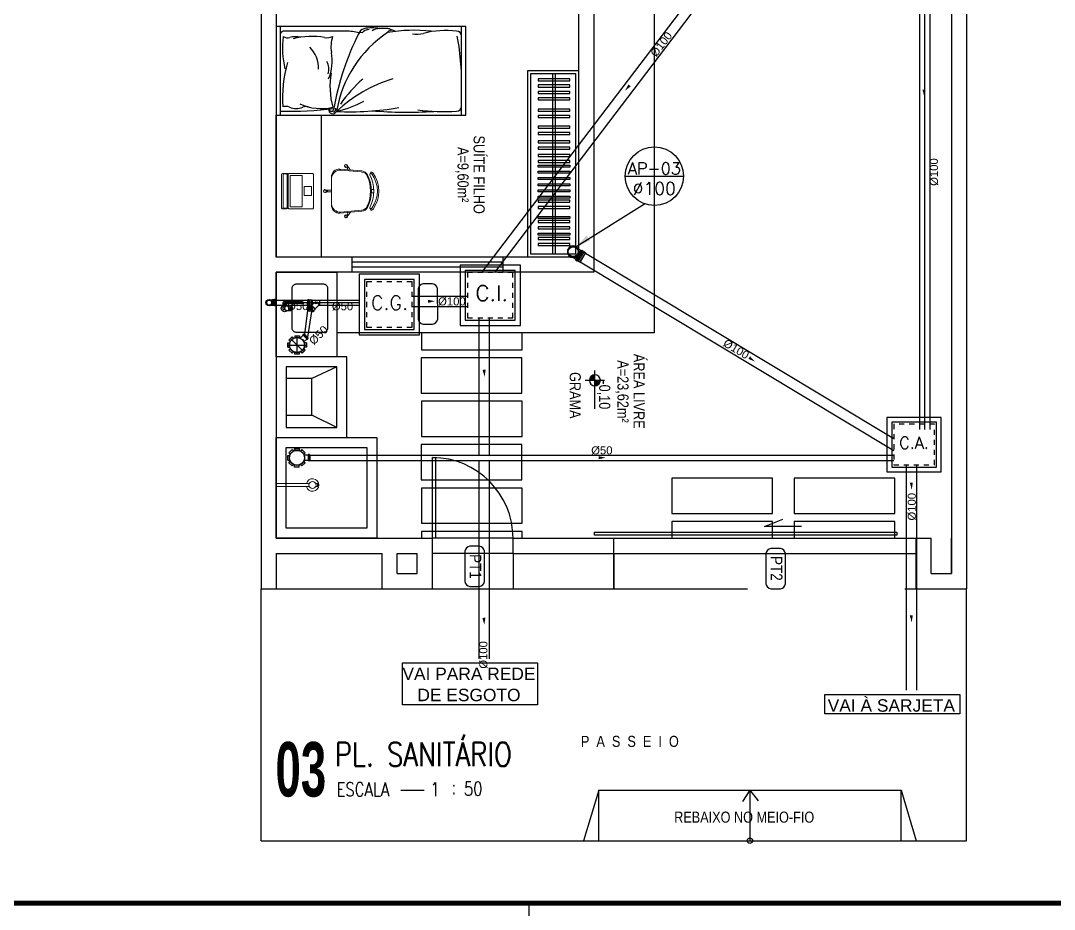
# Model space of a CAD drawing. Header units: millimetres. Extents: x -336 to -33, y -135 to 770.
# Drawn here: x -201.58 to -181.06, y 697.19 to 714.82 of the extents above; entities that cross this region are included whole.
import ezdxf
from ezdxf.enums import TextEntityAlignment as Align

# ---------------------------------------------------------------- set-up
doc = ezdxf.new("R2010")
doc.units = ezdxf.units.MM
doc.header["$LTSCALE"] = 50
doc.header["$MEASUREMENT"] = 0
for name, pattern in [('CONTINU', [0]), ('HIDDEN', [0.375, 0.25, -0.125]), ('HIDDEN2', [0.1875, 0.125, -0.0625])]:
    doc.linetypes.add(name, pattern=pattern)
doc.layers.get('0').update_dxf_attribs({"linetype": 'CONTINUOUS'})
for name, color, linetype in [('-HIDRO', 8, 'CONTINUOUS'), ('A-PEN-C', 4, 'CONTINUOUS'), ('A-PEN-M', 6, 'CONTINUOUS'), ('AF', 5, 'CONTINUOUS'), ('DIVERSOS', 1, 'CONTINUOUS'), ('E-txt-g', 3, 'CONTINUOUS'), ('HIDROGRAFIA', 4, 'CONTINUOUS'), ("PRANCHA - PROJETU'S", 7, 'CONTINUOUS'), ('Texto-Tubos', 7, 'CONTINUOUS'), ('TigreCad', 3, 'CONTINUOUS'), ('Tinterno', 9, 'CONTINUOUS'), ('TUBULAÇÃO_ESGOTO', 5, 'CONTINUOUS')]:
    doc.layers.add(name, color=color, linetype=linetype)
doc.layers.add('E-Lay-9', color=9, linetype='CONTINUOUS', lineweight=9)
doc.layers.add('E-Txt-W', color=7, linetype='CONTINUOUS', lineweight=20)
doc.styles.add('A16-E50', font='arial.ttf', dxfattribs={"height": 0.08})
doc.styles.add('CARIMBO_DADOS', font='arial.ttf', dxfattribs={"height": 0.1})
doc.styles.add('F2', font='swissc.ttf')
doc.styles.add('R80', font='simplex.shx', dxfattribs={"height": 12})
doc.styles.add('REG140', font='romans.shx', dxfattribs={"width": 0.8, "height": 0.35})
doc.styles.add('REG60', font='romans.shx', dxfattribs={"width": 0.8, "height": 0.15})
doc.styles.add('REG80', font='romans.shx', dxfattribs={"width": 0.8, "height": 0.2})
doc.styles.add('ROMANS', font='romans', dxfattribs={"height": 0.1})
doc.styles.add('SANSSERIF2', font='sanssb__.ttf', dxfattribs={"width": 0.8})

# ---------------------------------------------------------------- blocks, each defined once
blk = doc.blocks.new('ADFSGASDFG')
at = {"layer": "PRANCHA - PROJETU'S", "color": 1}
blk.add_line((307.178, 48.946), (307.178, 47.946), dxfattribs=at)
blk.add_line((307.178, 48.946), (307.178, 47.946), dxfattribs=at)
at = {"layer": "PRANCHA - PROJETU'S", "color": 4, "const_width": 0.1}
blk.add_lwpolyline([(279.078, 106.346), (359.678, 106.346), (359.678, 48.946), (279.078, 48.946)], close=True, dxfattribs=at)
blk = doc.blocks.new('TXT-AMB75')
at = {"layer": 'E-txt-g', "style": 'REG80', "width": 0.8, "flags": 8}
blk.add_attdef('TXT', text='', height=0.2, dxfattribs=at).set_placement((0.005, 0.296), align=Align.CENTER)
at = {"layer": 'E-Txt-W', "style": 'REG60', "width": 0.8, "flags": 8}
blk.add_attdef('TXT', text='', height=0.15, dxfattribs=at).set_placement((0.005, 0.027), align=Align.CENTER)
blk = doc.blocks.new('Cadeira')
at = {"layer": 'E-Lay-9', "color": 8}
for p, q in [((-0.139, 0), (0.139, 0)), ((-0.009, 0.054), (-0.009, 0.077)), ((-0.008, 0), (-0.008, 0.043)), ((-0.008, 0.043), (-0.006, 0.043)), ((0.006, 0.043), (0.007, 0.043)), ((0.007, 0), (0.007, 0.043)), ((0.01, 0.054), (0.01, 0.077)), ((-0.219, -0.084), (-0.2, -0.302)), ((-0.209, -0.094), (-0.19, -0.298)), ((0.209, -0.094), (0.19, -0.298)), ((0.219, -0.084), (0.2, -0.302)), ((-0.25, -0.159), (-0.265, -0.141)), ((-0.236, -0.147), (-0.251, -0.129)), ((-0.24, -0.165), (-0.241, -0.166)), ((-0.213, -0.185), (-0.241, -0.166)), ((-0.23, -0.156), (-0.231, -0.158)), ((-0.214, -0.162), (-0.23, -0.156)), ((0.213, -0.185), (0.241, -0.166)), ((0.214, -0.162), (0.23, -0.156)), ((0.23, -0.156), (0.231, -0.158)), ((0.236, -0.147), (0.251, -0.129)), ((0.24, -0.165), (0.241, -0.166)), ((0.25, -0.159), (0.265, -0.141)), ((-0.017, -0.396), (-0.017, -0.42)), ((0.017, -0.396), (0.017, -0.42))]:
    blk.add_line(p, q, dxfattribs=at)
blk.add_lwpolyline([(0.163, -0.381, -0.237888), (-0.163, -0.381, 0.605717), (-0.174, -0.395, 0.122717), (-0.17, -0.4, 0.323529), (0.17, -0.4, 0.122717), (0.174, -0.395, 0.605717)], format="xyb", close=True, dxfattribs=at)
for centre in [(0, 0.047), (-0.238, -0.158), (0.238, -0.158)]:
    blk.add_circle(centre, 0.005, dxfattribs=at)
for centre, radius, start, end in [((-0.139, -0.08), 0.08, 90, 182.5692), ((0, 0.065), 0.015, 281.6334, 257.4537), ((0, 0.048), 0.0075, 221.8103, 318.1897), ((0.139, -0.08), 0.08, 357.4308, 90), ((-0.12, -0.089), 0.0887, 95.5925, 183.2522), ((0.12, -0.089), 0.0887, 356.7478, 84.4075), ((-0.25, -0.144), 0.015, 322.5463, 298.3666), ((-0.239, -0.157), 0.0075, 261.8103, 358.1897), ((0.239, -0.157), 0.0075, 181.8103, 278.1897), ((0.25, -0.144), 0.015, 241.6334, 217.4537), ((-0.13, -0.296), 0.07, 185.1212, 243.6047), ((-0.12, -0.292), 0.07, 185.2999, 245.7361), ((0.12, -0.292), 0.07, 294.2639, 354.7001), ((0.13, -0.296), 0.07, 296.3953, 354.8788), ((-0.182, -0.396), 0.00782, 29.8109, 225.3255), ((-0.163, -0.39), 0.0275, 205.1455, 233.4571), ((-0.163, -0.39), 0.0125, 205.1455, 233.1301), ((0, -0.034), 0.362, 243.6047, 296.3953), ((0, -0.025), 0.362, 245.7361, 294.2639), ((0.182, -0.396), 0.00782, 314.6745, 150.1891), ((0.163, -0.39), 0.0275, 306.5429, 334.8545), ((0, -0.165), 0.305, 234.1238, 305.8762)]:
    blk.add_arc(centre, radius, start, end, dxfattribs=at)
blk = doc.blocks.new('Notebook')
at = {"layer": 'E-Lay-9', "color": 8}
for p, q in [((0.165, 0.315), (-0.165, 0.315)), ((-0.175, 0.305), (-0.175, 0.3)), ((-0.175, 0.3), (-0.175, 0.265)), ((-0.165, 0.255), (0.165, 0.255)), ((0.175, 0.3), (0.175, 0.305)), ((0.175, 0.265), (0.175, 0.3))]:
    blk.add_line(p, q, dxfattribs=at)
for points in [[(-0.165, 0), (0.165, 0, 0.414214), (0.175, 0.01), (0.175, 0.24, 0.414214), (0.165, 0.25), (-0.165, 0.25, 0.414214), (-0.175, 0.24), (-0.175, 0.01, 0.414214)], [(-0.165, 0.26), (0.165, 0.26, 0.414214), (0.17, 0.265), (0.17, 0.295, 0.414214), (0.165, 0.3), (-0.165, 0.3, 0.414214), (-0.17, 0.295), (-0.17, 0.265, 0.414214)]]:
    blk.add_lwpolyline(points, format="xyb", close=True, dxfattribs=at)
for points in [[(-0.155, 0.11), (0.155, 0.11), (0.155, 0.23), (-0.155, 0.23)], [(-0.105, 0.25), (-0.145, 0.25), (-0.145, 0.255), (-0.105, 0.255)], [(0.105, 0.25), (0.145, 0.25), (0.145, 0.255), (0.105, 0.255)], [(-0.045, 0.02), (0.045, 0.02), (0.045, 0.09), (-0.045, 0.09)]]:
    blk.add_lwpolyline(points, close=True, dxfattribs=at)
for centre, start, end in [((-0.165, 0.305), 90, 180), ((0.165, 0.305), 0, 90), ((-0.165, 0.265), 180, 270), ((0.165, 0.265), 270, 360)]:
    blk.add_arc(centre, 0.01, start, end, dxfattribs=at)
blk = doc.blocks.new('Cuba coz')
at = {"color": 8}
blk.add_line((7.5, -4.5), (7.5, -2.4), dxfattribs=at)
for points in [[(13.4, -6.5), (13.4, -20, 0.414214), (17.4, -24), (44.4, -24, 0.414214), (48.4, -20), (48.4, 20, 0.414214), (44.4, 24), (17.4, 24, 0.414214), (13.4, 20), (13.4, 0.7)], [(6.7, 1.7), (6, 1.7, 0.546464), (4.4, -0.7, -0.10784), (4.5, -1.1), (4.5, -5.5)], [(11.7, 2.5), (8, 2.5, 0.133256), (7.3, 2.3, 0.106756), (6.7, 1.8, 0.082828), (6.3, 1, 0.071352), (6.2, 0, 0.071352), (6.3, -1, 0.082828), (6.7, -1.8, 0.106756), (7.3, -2.3, 0.133256), (8, -2.5), (11.7, -2.5)], [(4.4, -0.7, 0.293273), (6, -1.8), (6.7, -1.8)], [(13.4, -1), (13.4, -4.5, 0.414214)]]:
    blk.add_lwpolyline(points, format="xyb", dxfattribs=at)
for points in [[(11.7, -2.5, 0.133256), (12.4, -2.3, 0.106756), (13, -1.8, 0.082828), (13.3, -1, 0.071352), (13.5, 0, 0.071352), (13.3, 1, 0.082828), (13, 1.8, 0.106756), (12.4, 2.3, 0.133256), (11.7, 2.5, 0.133256), (11.1, 2.3, 0.106756), (10.5, 1.8, 0.082828), (10.1, 1, 0.071352), (10, 0, 0.071352), (10.1, -1, 0.082828), (10.5, -1.8, 0.106756), (11.1, -2.3, 0.133256)], [(12.5, 0.7, 0.133256), (12.3, 0.7, 0.106756), (12.1, 0.5, 0.082828), (12, 0.3, 0.071352), (11.9, 0, 0.071352), (12, -0.3, 0.082828), (12.1, -0.5, 0.106756), (12.3, -0.7, 0.133256), (12.5, -0.8, 0.133256), (12.7, -0.7, 0.106756), (12.8, -0.5, 0.082828), (13, -0.3, 0.071352), (13, 0, 0.071352), (13, 0.3, 0.082828), (12.8, 0.5, 0.106756), (12.7, 0.7, 0.133256)], [(6, -6.5), (23, -6.5, 1), (23, -4.5), (6, -4.5, 1)]]:
    blk.add_lwpolyline(points, format="xyb", close=True, dxfattribs=at)
for radius in [3, 1.75]:
    blk.add_circle((30.9, 0), radius, dxfattribs=at)
for centre, radius, start, end in [((6, 0), 3.5, 45.5847, 244.6231), ((6, -5.5), 1.5, 41.8103, 318.1897), ((6, 0), 3.5, 295.3769, 314.4153), ((23, -5.5), 1.25, 233.1301, 126.8699)]:
    blk.add_arc(centre, radius, start, end, dxfattribs=at)
blk = doc.blocks.new('Chuveiro')
at = {"layer": 'E-Lay-9', "color": 8}
for p, q in [((-0.031, 0.016), (-0.36, 0.016)), ((0.051, 0.016), (0.031, 0.016)), ((0.051, 0.016), (0.051, -0.016)), ((-0.031, -0.016), (-0.36, -0.016)), ((0.051, -0.016), (0.031, -0.016))]:
    blk.add_line(p, q, dxfattribs=at)
blk.add_circle((0, 0), 0.0348, dxfattribs=at)
for centre, radius, start, end in [((0, 0), 0.0624, 194.4775, 165.5225), ((0.009, 0), 0.0444, 339.4266, 20.5734)]:
    blk.add_arc(centre, radius, start, end, dxfattribs=at)
blk = doc.blocks.new('NIVEL')
at = {"layer": 'DIVERSOS'}
h = blk.add_hatch(color=7, dxfattribs=at)
h.paths.add_polyline_path([(0, 0.137, 0.414214), (-0.137, 0), (0, 0)])
h.paths.add_polyline_path([(0, 0), (0, -0.137, 0.414214), (0.137, 0)])
at = {"layer": 'DIVERSOS', "color": 7}
for p, q in [((0.709, 0), (-0.242, 0)), ((0, 0.242), (0, -0.242))]:
    blk.add_line(p, q, dxfattribs=at)
blk.add_circle((0, 0), 0.137, dxfattribs=at)
blk = doc.blocks.new('11031030d')
at = {"layer": 'TigreCad'}
blk.add_circle((0, 0), 50.8, dxfattribs=at)
at = {"layer": 'Tinterno'}
blk.add_circle((0, 0), 49, dxfattribs=at)
blk = doc.blocks.new('_cxareia')
for p, q in [((40, 40), (-40, 40)), ((-40, 40), (-40, -40)), ((40, -40), (40, 40)), ((-40, -40), (40, -40))]:
    blk.add_line(p, q)
at = {"color": 1, "linetype": 'Continuous', "ltscale": 0.5}
for p, q in [((33, 33), (-33, 33)), ((-33, 33), (-33, -33)), ((33, -33), (33, 33)), ((-33, -33), (33, -33))]:
    blk.add_line(p, q, dxfattribs=at)
at = {"color": 1, "linetype": 'HIDDEN', "ltscale": 0.5}
for p, q in [((30, 30), (-30, 30)), ((-30, 30), (-30, -30)), ((30, -30), (30, 30)), ((-30, -30), (30, -30))]:
    blk.add_line(p, q, dxfattribs=at)
at = {"style": 'R80'}
blk.add_text('C.A.', height=17.28, dxfattribs=at).set_placement((-22, -6.1))
blk = doc.blocks.new('j9n100s')
at = {"layer": 'TigreCad'}
for p, q in [((27, 51), (60, 51)), ((27, -51), (60, -51))]:
    blk.add_line(p, q, dxfattribs=at)
blk.add_circle((0, 0), 53.2, dxfattribs=at)
for start, end in [(61.785, 298.215), (298.215, 61.785)]:
    blk.add_arc((0, 0), 57.7, start, end, dxfattribs=at)
at = {"layer": 'Tinterno'}
blk.add_line((60, -51), (60, 51), dxfattribs=at)
blk.add_circle((0, 0), 51, dxfattribs=at)
blk = doc.blocks.new('11031030p')
at = {"layer": 'TigreCad'}
for p, q in [((0, -53), (0, 53)), ((0, 53), (4, 53)), ((6, 57), (5, 54)), ((7, 58), (17, 58)), ((7, -57), (7, 57)), ((17, -57), (17, 57)), ((18, 57), (18, 54)), ((19, 53), (31, 53)), ((31, 53), (31, 53)), ((51, 53), (31, 53)), ((51, 53), (53, 51)), ((53, -51), (53, 51)), ((0, -53), (4, -53)), ((6, -57), (5, -54)), ((7, -58), (17, -58)), ((18, -57), (18, -54)), ((19, -53), (31, -53)), ((31, -53), (31, -53)), ((31, -53), (51, -53)), ((51, -53), (53, -51))]:
    blk.add_line(p, q, dxfattribs=at)
for centre, start, end in [((4, 54), 270, 345), ((7, 57), 90, 165), ((17, 57), 5, 90), ((19, 54), 185, 270), ((4, -54), 15, 90), ((7, -57), 195, 270), ((17, -57), 270, 355), ((19, -54), 90, 175)]:
    blk.add_arc(centre, 1, start, end, dxfattribs=at)
at = {"layer": 'Tinterno'}
for p, q in [((5, -53), (5, 53)), ((18, -53), (18, 53)), ((31, 53), (31, -53)), ((31, 53), (31, -53)), ((51, 53), (51, -53))]:
    blk.add_line(p, q, dxfattribs=at)
blk = doc.blocks.new('27150012p')
at = {"layer": 'TigreCad'}
for p, q in [((-92, -23), (-92, 22)), ((-92, 22), (-72, 22)), ((-81, 49), (-49, 81)), ((-81, 49), (-67, 35)), ((-49, 81), (-35, 67)), ((-23, 91), (-23, 72)), ((-23, 91), (22, 91)), ((22, 91), (22, 72)), ((49, 81), (35, 67)), ((49, 81), (81, 49)), ((81, 49), (67, 35)), ((111, 27), (70, 27)), ((113, 31), (112, 28)), ((122, 32), (114, 32)), ((114, 31), (114, -31)), ((122, 31), (122, -31)), ((123, 31), (124, 28)), ((129, 27), (125, 27)), ((129, 27), (129, -27)), ((-92, -23), (-72, -23)), ((-81, -49), (-67, -35)), ((-49, -81), (-81, -49)), ((-49, -81), (-35, -67)), ((-23, -92), (-23, -72)), ((22, -92), (-23, -92)), ((22, -92), (22, -72)), ((49, -81), (35, -67)), ((81, -49), (49, -81)), ((81, -49), (67, -35)), ((111, -27), (70, -27)), ((113, -31), (112, -28)), ((122, -32), (114, -32)), ((123, -31), (124, -28)), ((129, -27), (125, -27))]:
    blk.add_line(p, q, dxfattribs=at)
blk.add_circle((0, 0), 75.5, dxfattribs=at)
for centre, start, end in [((111, 28), 270, 355), ((114, 31), 90, 175), ((122, 31), 15, 90), ((125, 28), 195, 270), ((111, -28), 5, 90), ((114, -31), 185, 270), ((122, -31), 270, 345), ((125, -28), 90, 165)]:
    blk.add_arc(centre, 1, start, end, dxfattribs=at)
at = {"layer": 'Tinterno'}
for p, q in [((112, 27), (112, -27)), ((124, 27), (124, -27))]:
    blk.add_line(p, q, dxfattribs=at)
blk.add_circle((0, 0), 73.5, dxfattribs=at)
blk = doc.blocks.new('_cxgordu')
for p, q in [((40, 40), (-40, 40)), ((-40, 40), (-40, -40)), ((40, -40), (40, 40)), ((-40, -40), (40, -40))]:
    blk.add_line(p, q)
at = {"color": 1, "linetype": 'Continuous', "ltscale": 0.5}
for p, q in [((33, 33), (-33, 33)), ((-33, 33), (-33, -33)), ((33, -33), (33, 33)), ((-33, -33), (33, -33))]:
    blk.add_line(p, q, dxfattribs=at)
at = {"color": 1, "linetype": 'HIDDEN', "ltscale": 0.5}
for p, q in [((30, 30), (-30, 30)), ((-30, 30), (-30, -30)), ((30, -30), (30, 30)), ((-30, -30), (30, -30))]:
    blk.add_line(p, q, dxfattribs=at)
at = {"style": 'R80'}
blk.add_text('C.G.', height=18.48, dxfattribs=at).set_placement((-24.3, -6.9))
blk = doc.blocks.new('j9n50d')
at = {"layer": 'TigreCad'}
for p, q in [((28, 25), (0, 25)), ((30, 27), (28, 25)), ((30, -27), (30, 27)), ((47, 27), (30, 27)), ((47, -27), (47, 27)), ((52, 27), (47, 27)), ((47, 27), (47, 27)), ((53, 31), (53, 28)), ((53, 31), (53, -31)), ((63, 32), (54, 32)), ((63, 31), (63, -31)), ((64, 31), (65, 28)), ((70, 27), (66, 27)), ((70, 27), (70, -27)), ((28, -25), (0, -25)), ((30, -27), (28, -25)), ((47, -27), (30, -27)), ((52, -27), (47, -27)), ((47, -27), (47, -27)), ((53, -31), (53, -28)), ((63, -32), (54, -32)), ((64, -31), (65, -28)), ((70, -27), (66, -27))]:
    blk.add_line(p, q, dxfattribs=at)
for centre, radius, start, end in [((0, 0), 25.4, 90, 270), ((52, 28), 1, 270, 355), ((54, 31), 1, 90, 175), ((63, 31), 1, 15, 90), ((66, 28), 1, 195, 270), ((52, -28), 1, 5, 90), ((54, -31), 1, 185, 270), ((63, -31), 1, 270, 345), ((66, -28), 1, 90, 165)]:
    blk.add_arc(centre, radius, start, end, dxfattribs=at)
at = {"layer": 'Tinterno'}
for p, q in [((28, -25), (28, 25)), ((47, -27), (47, 27)), ((53, 27), (53, -27)), ((65, 27), (65, -27))]:
    blk.add_line(p, q, dxfattribs=at)
blk = doc.blocks.new('j9n50s')
at = {"layer": 'TigreCad'}
for p, q in [((19, 25), (30, 25)), ((19, -25), (30, -25))]:
    blk.add_line(p, q, dxfattribs=at)
for radius in [31.8, 27.4]:
    blk.add_circle((0, 0), radius, dxfattribs=at)
at = {"layer": 'Tinterno'}
for p, q in [((30, 25), (30, 10)), ((30, -10), (30, -25))]:
    blk.add_line(p, q, dxfattribs=at)
blk.add_circle((0, 0), 25.6, dxfattribs=at)
blk = doc.blocks.new('26276942p')
at = {"layer": 'TigreCad'}
for p, q in [((56, 25), (-18, 25)), ((59, 27), (56, 27)), ((56, 25), (56, 27)), ((56, 25), (56, -23)), ((59, 25), (59, 27)), ((61, 25), (59, 25)), ((59, 25), (59, -25)), ((63, 27), (61, 25)), ((63, -26), (63, 27)), ((80, 27), (63, 27)), ((80, -27), (80, 27)), ((85, 27), (80, 27)), ((80, 27), (80, 27)), ((86, 31), (86, 28)), ((86, 31), (86, -31)), ((96, 32), (87, 32)), ((96, 31), (96, -31)), ((97, 31), (98, 28)), ((103, 27), (99, 27)), ((103, 27), (103, -27)), ((-11, -25), (-18, -25)), ((26, -61), (-10, -26)), ((26, -64), (63, -26)), ((26, -64), (26, -61)), ((41, -79), (26, -64)), ((83, -39), (39, -83)), ((39, -83), (41, -81)), ((45, -90), (39, -84)), ((47, -90), (49, -89)), ((89, -50), (50, -89)), ((53, -92), (50, -89)), ((92, -53), (53, -92)), ((59, -25), (56, -23)), ((80, -27), (68, -27)), ((79, -41), (68, -29)), ((85, -27), (80, -27)), ((80, -27), (80, -27)), ((83, -39), (81, -41)), ((90, -45), (84, -39)), ((86, -31), (86, -28)), ((96, -32), (87, -32)), ((90, -47), (89, -49)), ((92, -53), (89, -50)), ((97, -31), (98, -28)), ((103, -27), (99, -27))]:
    blk.add_line(p, q, dxfattribs=at)
for points in [[(1, -1, -0.153495), (5, 0, -0.085604), (22, -2, -0.043194), (39, -9, -0.022416), (56, -21, -0.009739)], [(-11, -25, -0.086386), (-10, -17, -0.063763), (-4, -7, -0.026182), (1, -1, -0.049941)], [(59, -23, -0.003371), (61, -25, -0.009739), (67, -28, -0.042942)]]:
    blk.add_lwpolyline(points, format="xyb", dxfattribs=at)
for centre, radius, start, end in [((85, 28), 1, 270, 355), ((87, 31), 1, 90, 175), ((96, 31), 1, 15, 90), ((99, 28), 1, 195, 270), ((-11, -27), 1.5, 45, 90), ((40, -83), 1, 140, 225), ((40, -80), 1, 320, 45), ((46, -90), 1, 225, 300), ((50, -90), 1, 45, 120), ((68, -28), 1, 90, 225), ((80, -40), 1, 225, 310), ((83, -40), 1, 45, 130), ((85, -28), 1, 5, 90), ((87, -31), 1, 185, 270), ((90, -50), 1, 150, 225), ((90, -46), 1, 330, 45), ((96, -31), 1, 270, 345), ((99, -28), 1, 90, 165)]:
    blk.add_arc(centre, radius, start, end, dxfattribs=at)
at = {"layer": 'Tinterno'}
for p, q in [((-18, 25), (-18, -25)), ((56, 27), (56, -23)), ((59, 27), (59, -25)), ((61, -25), (61, 25)), ((80, -27), (80, 27)), ((86, 27), (86, -27)), ((98, 27), (98, -27)), ((62, -25), (26, -61)), ((80, -41), (41, -80)), ((90, -46), (46, -90))]:
    blk.add_line(p, q, dxfattribs=at)
blk = doc.blocks.new('inp_cx')
for p, q in [((40, 40), (-40, 40)), ((-40, 40), (-40, -40)), ((40, -40), (40, 40)), ((-40, -40), (40, -40))]:
    blk.add_line(p, q)
at = {"color": 1, "linetype": 'Continuous', "ltscale": 0.5}
for p, q in [((33, 33), (-33, 33)), ((-33, 33), (-33, -33)), ((33, -33), (33, 33)), ((-33, -33), (33, -33))]:
    blk.add_line(p, q, dxfattribs=at)
at = {"color": 1, "linetype": 'HIDDEN', "ltscale": 0.5}
for p, q in [((30, 30), (-30, 30)), ((-30, 30), (-30, -30)), ((30, -30), (30, 30)), ((-30, -30), (30, -30))]:
    blk.add_line(p, q, dxfattribs=at)
at = {"style": 'R80'}
blk.add_text('C.I.', height=20.59, dxfattribs=at).set_placement((-19.6, -7.5))
blk = doc.blocks.new('CRBODADOSÇ')
at = {"layer": "PRANCHA - PROJETU'S", "color": 3}
blk.add_line((164.825, 196.917), (165.288, 196.917), dxfattribs=at)
at = {"layer": "PRANCHA - PROJETU'S", "color": 3, "style": 'REG80', "width": 0.8}
for s, p in [('ESCALA', (163.548, 196.799)), ('1', (165.407, 196.799)), (':', (165.829, 196.842))]:
    blk.add_text(s, height=0.27, dxfattribs=at).set_placement(p)
at = {"layer": "PRANCHA - PROJETU'S", "color": 2, "style": 'REG140', "width": 0.8}
for tag, p in [('PROJETO', (163.521, 198.067)), ('DESENHO', (163.516, 197.395))]:
    blk.add_attdef(tag, p, '', height=0.472, dxfattribs=at)
at = {"layer": "PRANCHA - PROJETU'S", "style": 'SANSSERIF2', "width": 0.6}
blk.add_attdef('00', text='', height=1.08, dxfattribs=at).set_placement((162.84, 196.795), align=Align.CENTER)
at = {"layer": "PRANCHA - PROJETU'S", "color": 3, "style": 'REG80', "width": 0.8}
blk.add_attdef('ESCALA', (166.075, 196.813), '', height=0.27, dxfattribs=at)

msp = doc.modelspace()

# ---------------------------------------------------------------- linework, layer by layer
at = {"layer": '-HIDRO', "linetype": 'Continuous'}
for p, q in [((-196.805, 753.553), (-196.805, 703.553)), ((-182.805, 753.553), (-182.805, 703.553)), ((-183.105, 753.253), (-183.105, 703.853)), ((-196.505, 716.533), (-196.505, 710.133)), ((-190.505, 716.533), (-190.505, 710.133)), ((-190.205, 716.533), (-190.205, 709.833)), ((-189.005, 715.333), (-189.005, 708.633)), ((-195.005, 710.133), (-196.505, 710.133)), ((-195.005, 710.133), (-195.005, 709.833)), ((-190.505, 710.133), (-192.005, 710.133)), ((-192.005, 710.133), (-192.005, 709.833)), ((-196.505, 709.833), (-196.505, 704.553)), ((-195.005, 709.833), (-196.505, 709.833)), ((-195.305, 709.833), (-195.305, 708.153)), ((-190.205, 709.833), (-192.005, 709.833)), ((-189.005, 708.633), (-195.305, 708.633)), ((-195.305, 707.953), (-195.799, 707.726)), ((-195.305, 706.753), (-195.799, 706.995)), ((-196.505, 704.553), (-194.105, 704.553)), ((-194.405, 704.553), (-194.105, 704.553)), ((-194.105, 704.553), (-193.405, 704.553)), ((-194.105, 704.553), (-193.405, 704.553)), ((-193.405, 704.253), (-193.405, 704.553)), ((-191.805, 704.553), (-193.405, 704.553)), ((-191.805, 704.553), (-189.805, 704.553)), ((-191.805, 704.253), (-191.805, 704.553)), ((-189.805, 704.253), (-189.805, 704.553)), ((-189.805, 704.553), (-183.805, 704.553)), ((-183.805, 704.553), (-183.505, 704.553)), ((-183.805, 703.553), (-183.805, 704.553)), ((-183.505, 703.853), (-183.505, 704.553)), ((-183.105, 703.853), (-183.105, 704.553)), ((-196.505, 704.253), (-196.505, 703.553)), ((-196.505, 704.253), (-194.405, 704.253)), ((-194.405, 703.553), (-194.405, 704.253)), ((-194.105, 704.253), (-193.705, 704.253)), ((-194.105, 703.853), (-194.105, 704.253)), ((-193.705, 703.853), (-193.705, 704.253)), ((-191.805, 704.253), (-193.405, 704.253)), ((-193.405, 703.553), (-193.405, 704.253)), ((-191.805, 704.253), (-189.805, 704.253)), ((-191.805, 704.253), (-191.805, 703.553)), ((-189.805, 704.253), (-183.805, 704.253)), ((-189.805, 704.253), (-189.805, 703.553)), ((-189.805, 703.553), (-189.805, 704.253)), ((-194.105, 703.853), (-193.705, 703.853)), ((-183.505, 703.853), (-183.105, 703.853)), ((-196.805, 703.553), (-196.505, 703.553)), ((-196.805, 698.553), (-196.805, 703.553)), ((-196.505, 703.553), (-193.805, 703.553)), ((-194.405, 703.553), (-193.405, 703.553)), ((-191.805, 703.553), (-189.805, 703.553)), ((-183.805, 703.553), (-183.105, 703.553)), ((-183.105, 703.553), (-182.805, 703.553)), ((-182.805, 698.553), (-182.805, 703.553)), ((-190.105, 699.553), (-190.405, 698.553)), ((-190.105, 698.553), (-190.105, 699.553)), ((-190.105, 699.553), (-184.105, 699.553)), ((-187.105, 699.553), (-187.255, 699.333)), ((-187.105, 699.553), (-187.105, 698.553)), ((-187.105, 699.553), (-186.938, 699.346)), ((-184.105, 698.553), (-184.105, 699.553)), ((-184.105, 699.553), (-183.805, 698.553)), ((-196.805, 698.553), (-182.805, 698.553))]:
    msp.add_line(p, q, dxfattribs=at)
at = {"layer": '-HIDRO'}
for p, q in [((-196.505, 714.715), (-192.742, 714.715)), ((-196.505, 714.715), (-196.505, 712.949)), ((-196.42, 712.949), (-196.42, 714.715)), ((-194.289, 714.666), (-194.483, 714.666)), ((-194.255, 714.66), (-194.137, 714.616)), ((-192.827, 712.949), (-192.827, 714.715)), ((-192.742, 712.949), (-192.742, 714.715)), ((-195.125, 714.616), (-196.341, 714.616)), ((-191.019, 713.774), (-191.019, 710.193)), ((-190.969, 713.774), (-190.969, 710.193)), ((-196.505, 712.949), (-192.742, 712.949)), ((-192.005, 710.133), (-195.005, 710.133)), ((-192.005, 710.033), (-195.005, 710.033)), ((-192.005, 709.933), (-195.005, 709.933)), ((-192.005, 709.833), (-195.005, 709.833))]:
    msp.add_line(p, q, dxfattribs=at)
at = {"layer": '-HIDRO', "linetype": 'HIDDEN2'}
msp.add_line((-193.405, 703.553), (-183.805, 703.553), dxfattribs=at)
at = {"layer": '-HIDRO'}
for points in [[(-190.505, 713.834), (-190.505, 710.133), (-191.513, 710.133), (-191.513, 713.834)], [(-190.565, 713.774), (-190.565, 710.193), (-191.453, 710.193), (-191.453, 713.774)], [(-195.616, 710.133), (-196.505, 710.133), (-196.505, 712.949), (-195.616, 712.949)], [(-190.68, 710.607), (-190.68, 710.567), (-191.304, 710.567), (-191.304, 710.607)], [(-190.68, 710.485), (-190.68, 710.525), (-191.304, 710.525), (-191.304, 710.485)], [(-190.68, 710.361), (-190.68, 710.401), (-191.304, 710.401), (-191.304, 710.361)]]:
    msp.add_lwpolyline(points, close=True, dxfattribs=at)
at = {"layer": '-HIDRO', "ltscale": 0.5}
for points in [[(-190.68, 713.631), (-190.68, 713.671), (-191.304, 713.671), (-191.304, 713.631)], [(-190.68, 713.508), (-190.68, 713.548), (-191.304, 713.548), (-191.304, 713.508)], [(-190.68, 713.378), (-190.68, 713.418), (-191.304, 713.418), (-191.304, 713.378)], [(-190.68, 713.255), (-190.68, 713.295), (-191.304, 713.295), (-191.304, 713.255)], [(-190.68, 713.027), (-190.68, 713.067), (-191.304, 713.067), (-191.304, 713.027)], [(-190.68, 712.904), (-190.68, 712.944), (-191.304, 712.944), (-191.304, 712.904)], [(-190.68, 712.691), (-190.68, 712.731), (-191.304, 712.731), (-191.304, 712.691)], [(-190.68, 712.568), (-190.68, 712.608), (-191.304, 712.608), (-191.304, 712.568)], [(-190.68, 712.4), (-190.68, 712.44), (-191.304, 712.44), (-191.304, 712.4)], [(-190.68, 712.277), (-190.68, 712.317), (-191.304, 712.317), (-191.304, 712.277)], [(-190.68, 712.131), (-190.68, 712.171), (-191.304, 712.171), (-191.304, 712.131)], [(-190.68, 712.008), (-190.68, 712.048), (-191.304, 712.048), (-191.304, 712.008)], [(-190.68, 711.959), (-190.68, 711.919), (-191.304, 711.919), (-191.304, 711.959)], [(-190.68, 711.836), (-190.68, 711.796), (-191.304, 711.796), (-191.304, 711.836)], [(-190.68, 711.713), (-190.68, 711.673), (-191.304, 711.673), (-191.304, 711.713)], [(-190.68, 711.589), (-190.68, 711.549), (-191.304, 711.549), (-191.304, 711.589)], [(-190.68, 711.466), (-190.68, 711.426), (-191.304, 711.426), (-191.304, 711.466)], [(-190.68, 711.343), (-190.68, 711.303), (-191.304, 711.303), (-191.304, 711.343)], [(-190.68, 711.221), (-190.68, 711.261), (-191.304, 711.261), (-191.304, 711.221)], [(-190.68, 711.098), (-190.68, 711.138), (-191.304, 711.138), (-191.304, 711.098)], [(-190.68, 710.941), (-190.68, 710.901), (-191.304, 710.901), (-191.304, 710.941)], [(-190.68, 710.819), (-190.68, 710.859), (-191.304, 710.859), (-191.304, 710.819)], [(-190.68, 710.696), (-190.68, 710.736), (-191.304, 710.736), (-191.304, 710.696)]]:
    msp.add_lwpolyline(points, close=True, dxfattribs=at)
at = {"layer": '-HIDRO', "linetype": 'CONTINU'}
msp.add_lwpolyline([(-195.305, 709.833), (-195.305, 708.153), (-196.505, 708.153), (-196.505, 709.833)], close=True, dxfattribs=at)
at = {"layer": '-HIDRO', "linetype": 'Continuous'}
for points in [[(-193.401, 708.803, 0.331371), (-193.301, 708.903), (-193.302, 709.503, 0.332506), (-193.401, 709.603), (-193.591, 709.603, 0.330378), (-193.691, 709.503), (-193.691, 708.903, 0.331371), (-193.591, 708.803)], [(-192.472, 703.595, 0.331371), (-192.372, 703.695), (-192.372, 704.295, 0.332506), (-192.472, 704.395), (-192.661, 704.395, 0.330378), (-192.762, 704.295), (-192.761, 703.695, 0.331371), (-192.661, 703.595)], [(-186.497, 703.55, 0.331371), (-186.397, 703.65), (-186.398, 704.251, 0.332506), (-186.497, 704.351), (-186.687, 704.351, 0.330378), (-186.787, 704.251), (-186.787, 703.65, 0.331371), (-186.687, 703.55)]]:
    msp.add_lwpolyline(points, format="xyb", close=True, dxfattribs=at)
for points in [[(-193.623, 708.633), (-193.623, 708.295), (-191.625, 708.295), (-191.625, 708.633)], [(-185.033, 705.048), (-184.229, 705.048), (-184.229, 705.745), (-184.686, 705.745)], [(-186.657, 704.553), (-186.657, 704.885), (-188.655, 704.885), (-188.655, 704.553)], [(-186.079, 704.787), (-186.813, 704.787), (-186.451, 704.931)], [(-184.229, 704.553), (-184.229, 704.885), (-186.227, 704.885), (-186.227, 704.553)], [(-184.229, 704.553), (-184.229, 704.885), (-184.686, 704.885)], [(-191.625, 704.553), (-191.625, 704.691), (-193.623, 704.691), (-193.623, 704.553)]]:
    msp.add_lwpolyline(points, dxfattribs=at)
for points in [[(-196.505, 708.153), (-196.505, 706.553), (-195.105, 706.553), (-195.105, 708.153)], [(-193.628, 708.132), (-193.628, 707.435), (-191.629, 707.435), (-191.629, 708.132)], [(-196.305, 707.953), (-196.305, 706.753), (-195.305, 706.753), (-195.305, 707.953)], [(-196.305, 707.726), (-196.305, 706.995), (-195.799, 706.995), (-195.799, 707.726)], [(-193.623, 707.272), (-193.623, 706.575), (-191.625, 706.575), (-191.625, 707.272)], [(-194.505, 706.553), (-194.505, 704.553), (-196.505, 704.553), (-196.505, 706.553)], [(-194.705, 706.353), (-194.705, 704.753), (-196.305, 704.753), (-196.305, 706.353)], [(-193.628, 706.411), (-193.628, 705.715), (-191.629, 705.715), (-191.629, 706.411)], [(-193.405, 704.553), (-193.405, 706.153), (-193.345, 706.153), (-193.345, 704.553)], [(-188.655, 705.745), (-188.655, 705.048), (-186.657, 705.048), (-186.657, 705.745)], [(-186.227, 705.745), (-186.227, 705.048), (-184.229, 705.048), (-184.229, 705.745)], [(-193.623, 705.551), (-193.623, 704.855), (-191.625, 704.855), (-191.625, 705.551)], [(-190.192, 704.614), (-190.192, 704.674), (-184.192, 704.674), (-184.192, 704.614)]]:
    msp.add_lwpolyline(points, close=True, dxfattribs=at)
msp.add_circle((-187.105, 698.553), 0.0541, dxfattribs=at)
at = {"layer": '-HIDRO'}
for centre, radius, start, end in [((-194.733, 714.531), 0.138, 102.8827, 168.3869), ((-194.607, 713.981), 0.702, 76.9286, 102.8827), ((-194.47, 714.453), 0.213, 86.6017, 127.7302), ((-194.289, 714.567), 0.0988, 69.7541, 90), ((-194.289, 714.567), 0.0988, 69.7541, 90), ((-196.341, 714.517), 0.0988, 90, 143.1301), ((-194.615, 714.283), 1.766, 172.5099, 193.5732), ((-196.275, 714.641), 0.158, 234.3788, 285.1988), ((-196.119, 714.068), 0.437, 77.312, 105.1988), ((-195.798, 712.994), 1.517, 80.3711, 104.26), ((-195.502, 714.739), 0.254, 260.3711, 296.9649), ((-194.73, 714.304), 0.689, 162.3598, 189.3926), ((-189.921, 712.103), 5.528, 153.3271, 170.0569), ((-192.997, 712.639), 2.343, 123.6929, 170.5732), ((-195.142, 713.361), 1.256, 77.089, 89.2313), ((-194.825, 714.56), 0.0329, 38.531, 120.6976), ((-194.645, 714.453), 0.2, 94.6849, 140.5984), ((-194.211, 714.538), 0.0988, 69.7541, 149.4872), ((-193.76, 711.382), 3.251, 84.178, 99.5071), ((-193.713, 715.217), 0.659, 262.4747, 281.3425), ((-193.138, 712.921), 1.709, 82.8693, 105.1081), ((-192.926, 714.517), 0.0988, 360, 90), ((-198.048, 713.573), 5.223, 358.1405, 10.4224), ((-196.249, 713.886), 0.582, 357.8295, 45.0098), ((-196.285, 714.02), 0.892, 336.6878, 11.1217), ((-194.055, 713.323), 2.325, 163.2017, 185.199), ((-195.793, 713.86), 0.333, 344.1407, 27.6985), ((-193.909, 713.513), 1.529, 169.7638, 195.4497), ((-193.335, 710.913), 2.889, 107.2387, 133.0858), ((-192.9, 711.532), 2.848, 131.512, 144.8728), ((-195.982, 715.687), 2.748, 284.1894, 296.3096), ((-196.232, 719.659), 6.633, 268.3703, 277.5322), ((-196.309, 712.961), 0.163, 65.7877, 111.7124), ((-196.106, 713.414), 0.334, 245.7877, 292.8808), ((-195.61, 714.088), 1.008, 245.118, 282.9862), ((-195.91, 712.95), 0.17, 69.0161, 112.8808), ((-195.382, 713.059), 0.0818, 171.6091, 333.9382), ((-195.407, 713.066), 0.0413, 171.2915, 348.1256), ((-195.401, 713.082), 0.0818, 292.6052, 4.4989), ((-195.049, 718.942), 5.925, 267.4941, 279.5094), ((-193.901, 720.927), 7.92, 264.9255, 273.8008), ((-193.163, 717.37), 4.348, 262.9481, 273.1174), ((-192.926, 713.127), 0.0988, 270, 360)]:
    msp.add_arc(centre, radius, start, end, dxfattribs=at)
at = {"layer": '-HIDRO', "linetype": 'HIDDEN2'}
msp.add_arc((-193.405, 704.553), 1.6, 0, 90, dxfattribs=at)
at = {"layer": 'A-PEN-C'}
for p, q in [((-189.581, 711.738), (-188.421, 711.738)), ((-190.537, 710.347), (-189.195, 711.191))]:
    msp.add_line(p, q, dxfattribs=at)
msp.add_circle((-189.001, 711.738), 0.58, dxfattribs=at)
msp.add_solid([(-190.537, 710.347), (-190.345, 710.562), (-190.274, 710.465)], dxfattribs=at)
at = {"layer": 'A-PEN-M', "color": 230}
for points in [[(-191.323, 701.246), (-193.997, 701.246), (-193.997, 702.079), (-191.323, 702.079)], [(-182.94, 701.068), (-185.615, 701.068), (-185.615, 701.451), (-182.94, 701.451)]]:
    msp.add_lwpolyline(points, close=True, dxfattribs=at)
at = {"layer": 'AF', "color": 5, "linetype": 'Continuous'}
msp.add_line((-183.643, 716.562), (-183.643, 706.715), dxfattribs=at)
at = {"layer": 'TigreCad'}
for p, q in [((-185.566, 718.861), (-192.429, 709.825)), ((-185.31, 718.861), (-192.174, 709.825)), ((-183.737, 716.562), (-183.737, 706.711)), ((-183.534, 716.562), (-183.534, 706.711)), ((-190.366, 710.21), (-184.251, 706.532)), ((-190.471, 710.036), (-184.251, 706.294)), ((-193.81, 709.355), (-192.707, 709.355)), ((-196.507, 709.279, -12.669), (-195.887, 709.279, -12.669)), ((-196.507, 709.178, -12.669), (-195.887, 709.178, -12.669)), ((-195.938, 708.601), (-195.872, 709.129, -13.656)), ((-195.646, 709.279, -12.669), (-194.86, 709.279, -12.669)), ((-195.646, 709.178, -12.669), (-194.86, 709.178, -12.669)), ((-193.81, 709.152), (-192.707, 709.152)), ((-195.88, 708.543), (-195.797, 709.054, -12.669)), ((-192.481, 708.925), (-192.481, 706.201)), ((-192.278, 708.925), (-192.278, 706.201)), ((-195.834, 706.201), (-184.251, 706.201)), ((-195.834, 706.1), (-184.251, 706.1)), ((-192.481, 706.1), (-192.481, 702.159)), ((-192.278, 706.1), (-192.278, 702.159)), ((-184.001, 706.008), (-184.001, 701.539)), ((-183.798, 706.008), (-183.798, 701.539))]:
    msp.add_line(p, q, dxfattribs=at)
at = {"layer": 'TUBULAÇÃO_ESGOTO'}
for p, q in [((-196.335, 709.229, -12.669), (-194.86, 709.229, -12.669)), ((-195.964, 708.259), (-196.223, 708.518)), ((-196.093, 708.571), (-196.093, 708.205)), ((-196.276, 708.388), (-195.907, 708.388))]:
    msp.add_line(p, q, dxfattribs=at)
for points in [[(-189.584, 713.433), (-189.515, 713.56), (-189.47, 713.521)], [(-183.643, 713.316), (-183.682, 713.455), (-183.622, 713.459)], [(-195.597, 709.229, -12.669), (-195.738, 709.196, -12.669), (-195.739, 709.257, -12.669)], [(-193.352, 709.257), (-193.493, 709.225), (-193.494, 709.285)], [(-187.001, 708.06), (-187.135, 708.113), (-187.102, 708.163)], [(-192.37, 707.756), (-192.409, 707.895), (-192.349, 707.898)], [(-189.967, 706.154), (-190.107, 706.121), (-190.108, 706.182)], [(-183.893, 705.516), (-183.932, 705.655), (-183.872, 705.659)], [(-192.375, 702.834), (-192.413, 702.973), (-192.354, 702.977)], [(-183.894, 702.882), (-183.932, 703.021), (-183.872, 703.025)]]:
    msp.add_solid(points, dxfattribs=at)

# ---------------------------------------------------------------- block references
at = {"layer": '-HIDRO'}
ref = msp.add_blockref('TXT-AMB75', (-193.02, 711.777), dxfattribs=dict(at, xscale=1.458, yscale=1.458, zscale=1.458, rotation=270))
ref.add_attrib('TXT', 'SUÍTE FILHO', dxfattribs={"layer": 'E-txt-g', "color": 2, "height": 0.22, "rotation": 270, "style": 'F2'}).set_placement((-192.588, 711.768), align=Align.CENTER)
ref.add_attrib('TXT', 'A=9,60m²', dxfattribs={"layer": 'E-Txt-W', "height": 0.22, "rotation": 270, "style": 'F2'}).set_placement((-192.907, 711.768), align=Align.CENTER)
for name, p, xscale, yscale, zscale, rotation in [('Notebook', (-195.768, 711.442, 6.572), 2, 2, 2, 89.99999999999999), ('Cadeira', (-195.408, 711.442, 6.572), -2, 2, 2, 90), ('Cuba coz', (-196.455, 709.119, -12.669), -0.02000000000043656, 0.02000000000043656, 0.02, 180)]:
    msp.add_blockref(name, p, dxfattribs=dict(at, xscale=xscale, yscale=yscale, zscale=zscale, rotation=rotation))
ref = msp.add_blockref('TXT-AMB75', (-189.847, 707.475), dxfattribs=dict(at, xscale=1.458, yscale=1.458, zscale=1.458, rotation=270))
ref.add_attrib('TXT', 'ÁREA LIVRE', dxfattribs={"layer": 'E-txt-g', "color": 2, "height": 0.22, "rotation": 270, "style": 'F2'}).set_placement((-189.414, 707.471), align=Align.CENTER)
ref.add_attrib('TXT', 'A=23,62m²', dxfattribs={"layer": 'E-Txt-W', "height": 0.22, "rotation": 270, "style": 'F2'}).set_placement((-189.733, 707.466), align=Align.CENTER)
at = {"layer": '-HIDRO', "linetype": 'Continuous', "xscale": -0.7971733240954236, "yscale": 0.7971733240954236, "zscale": 0.7971733240954236, "rotation": 90}
msp.add_blockref('NIVEL', (-190.182, 707.688), dxfattribs=at)
at = {"layer": '-HIDRO', "xscale": 2, "yscale": 2, "zscale": 2}
msp.add_blockref('Chuveiro', (-195.785, 705.61), dxfattribs=at)
at = {"layer": 'AF', "xscale": 0.002, "yscale": 0.002, "zscale": 0.002}
msp.add_blockref('11031030d', (-190.612, 710.24), dxfattribs=at)
at = {"layer": 'HIDROGRAFIA'}
for name, p, xscale, yscale, zscale in [('inp_cx', (-192.257, 709.375), 0.01500000000032742, 0.01499999999987267, 0.015), ('_cxgordu', (-194.26, 709.192), 0.01500000000032742, 0.01499999999987267, 0.015), ('_cxareia', (-183.846, 706.413), 0.01350000000093132, 0.01350000000002183, 0.0135)]:
    msp.add_blockref(name, p, dxfattribs=dict(at, xscale=xscale, yscale=yscale, zscale=zscale))
at = {"layer": "PRANCHA - PROJETU'S", "color": 1}
msp.add_blockref('ADFSGASDFG', (-498.667, 648.365), dxfattribs=at)
at = {"layer": "PRANCHA - PROJETU'S"}
msp.add_blockref('CRBODADOSÇ', (-358.856, 502.635), dxfattribs=at).add_auto_attribs({'ESCALA': '50', 'DESENHO': 'PL. SANITÁRIO', '00': '03'})
at = {"layer": 'TigreCad', "xscale": 0.002, "yscale": 0.002, "zscale": 0.002}
for name, p, rotation in [('j9n100s', (-190.612, 710.24), 328.9669027903057), ('27150012p', (-196.091, 708.388), 45.10447755289439)]:
    msp.add_blockref(name, p, dxfattribs=dict(at, rotation=rotation))
at = {"layer": 'TigreCad', "yscale": 0.002, "zscale": 0.002}
for name, p, xscale in [('j9n50s', (-196.647, 709.229, -12.269), 0.002), ('j9n50d', (-196.647, 709.229, -12.669), 0.002), ('26276942p', (-195.681, 709.229, -12.669), -0.002), ('27150012p', (-196.093, 706.151), 0.002)]:
    msp.add_blockref(name, p, dxfattribs=dict(at, xscale=xscale))
at = {"layer": 'TUBULAÇÃO_ESGOTO', "xscale": 0.002, "yscale": 0.002, "zscale": 0.002, "rotation": 328.9669027903077}
msp.add_blockref('11031030p', (-190.509, 710.178), dxfattribs=at)

# ---------------------------------------------------------------- texts
at = {"layer": '-HIDRO', "linetype": 'Continuous', "style": 'F2'}
for s, height, p in [('GRAMA', 0.2194, (-190.462, 707.851)), ('-0,10', 0.2194, (-189.877, 707.686)), ('PT1', 0.2332, (-192.434, 704.239, 3.424)), ('PT2', 0.2332, (-186.46, 704.201, 3.424))]:
    msp.add_text(s, height=height, rotation=270, dxfattribs=at).set_placement(p, align=Align.TOP_LEFT)
msp.add_text('P  A  S  S  E  I  O', height=0.21944, dxfattribs=at).set_placement((-190.458, 700.633), align=Align.TOP_LEFT)
msp.add_text('REBAIXO NO MEIO-FIO', height=0.21944, dxfattribs=at).set_placement((-188.608, 698.91))
at = {"layer": 'A-PEN-C', "style": 'ROMANS'}
for s, height, p in [('AP-03', 0.234, (-189.001, 711.775)), ('%%C100', 0.2494, (-189.002, 711.369))]:
    msp.add_text(s, height=height, dxfattribs=at).set_placement(p, align=Align.CENTER)
at = {"layer": 'A-PEN-M', "color": 230, "style": 'CARIMBO_DADOS'}
for s, p in [('VAI PARA REDE', (-192.68, 701.74)), ('DE ESGOTO', (-192.68, 701.321)), ('VAI À SARJETA', (-184.298, 701.112))]:
    msp.add_text(s, height=0.2464, rotation=0, dxfattribs=at).set_placement(p, align=Align.CENTER)
at = {"layer": 'Texto-Tubos', "style": 'A16-E50'}
for s, rotation, p in [('%%C100', 52.7796, (-188.8, 714.307)), ('%%C100', 90, (-183.373, 711.82)), ('%%C50', 360, (-195.189, 709.077)), ('%%C50', 45, (-195.61, 708.528)), ('%%C100', 328.9669, (-187.417, 708.24)), ('%%C100', 90, (-183.813, 705.179)), ('%%C100', 90, (-192.315, 702.239))]:
    msp.add_text(s, height=0.16, rotation=rotation, dxfattribs=at).set_placement(p, align=Align.CENTER)
for s, p in [('%%C100', (-193.019, 709.174)), ('%%C50', (-196.078, 709.082)), ('%%C50', (-190.043, 706.218))]:
    msp.add_text(s, height=0.16, dxfattribs=at).set_placement(p, align=Align.CENTER)

doc.saveas('drawing.dxf')
